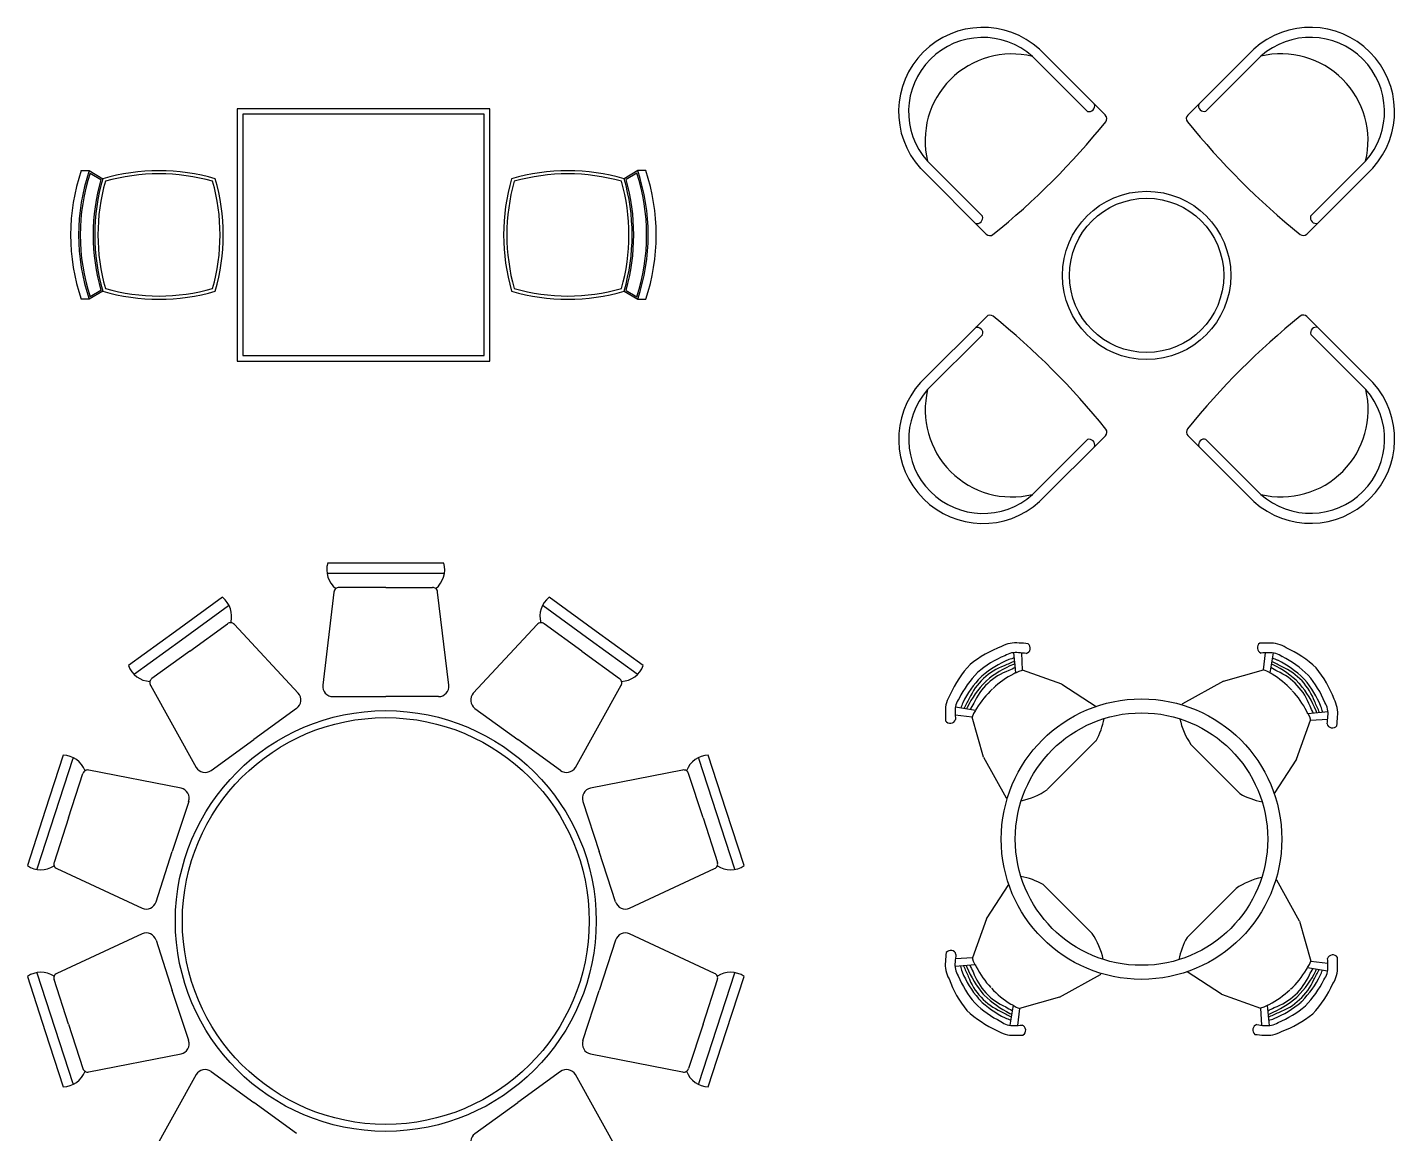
# Model space of a CAD drawing. Header units: inches. Extents: x -9234 to 10771, y 9659 to 27835.
# Drawn here: x -9087 to -4213, y 21141 to 25085 of the extents above; entities that cross this region are included whole.
import ezdxf

# ---------------------------------------------------------------- set-up
doc = ezdxf.new("R2010")
doc.units = ezdxf.units.IN
doc.header["$MEASUREMENT"] = 0
doc.layers.add('freecads.com', color=7, linetype='Continuous')

msp = doc.modelspace()

# ---------------------------------------------------------------- linework, layer by layer
at = {"layer": 'freecads.com'}
for p, q in [((-5243.9, 24771.4), (-5478.7, 25006.3)), ((-4715.1, 25006.8), (-4949.9, 24772)), ((-5504, 24981), (-5308, 24785)), ((-4689.8, 24981.5), (-4885.8, 24785.5)), ((-7438.6, 24794.6), (-8338.6, 24794.6)), ((-8338.6, 24794.6), (-8338.6, 23894.6)), ((-7458.6, 24774.6), (-8318.6, 24774.6)), ((-8318.6, 24774.6), (-8318.6, 23914.6)), ((-7458.6, 23914.6), (-7458.6, 24774.6)), ((-7438.6, 23894.6), (-7438.6, 24794.6)), ((-8894.8, 24573.8), (-8866.2, 24573.8)), ((-8866.2, 24573.8), (-8817.9, 24545.1)), ((-6911, 24573.8), (-6959.3, 24545.1)), ((-6882.3, 24573.8), (-6911, 24573.8)), ((-5903, 24582.1), (-5668.3, 24347.2)), ((-5877.8, 24607.3), (-5681.8, 24411.3)), ((-4525.7, 24347.7), (-4290.8, 24582.5)), ((-4316.1, 24607.7), (-4512.1, 24411.7)), ((-8863, 24565.2), (-8824.6, 24542.4)), ((-6914.2, 24565.2), (-6952.5, 24542.4)), ((-8817.9, 24144.1), (-8866.2, 24115.4)), ((-8824.6, 24146.7), (-8863, 24124)), ((-6959.3, 24144.1), (-6911, 24115.4)), ((-6952.5, 24146.7), (-6914.2, 24124)), ((-8866.2, 24115.4), (-8894.8, 24115.4)), ((-6911, 24115.4), (-6882.3, 24115.4)), ((-5667.7, 24053.2), (-5902.6, 23818.4)), ((-4290.4, 23818.8), (-4525.1, 24053.6)), ((-5877.3, 23793.1), (-5681.3, 23989.1)), ((-4315.6, 23793.5), (-4511.6, 23989.6)), ((-8338.6, 23894.6), (-7438.6, 23894.6)), ((-8318.6, 23914.6), (-7458.6, 23914.6)), ((-5503.6, 23419.3), (-5307.6, 23615.3)), ((-5478.3, 23394.1), (-5243.5, 23628.9)), ((-4949.5, 23629.4), (-4714.7, 23394.5)), ((-4689.4, 23419.8), (-4885.4, 23615.8)), ((-7809, 23175.1), (-8016.2, 23175.1)), ((-7601.9, 23175.1), (-7809, 23175.1)), ((-8016.3, 23138.5), (-7809, 23138.5)), ((-7809, 23138.5), (-7601.8, 23138.5)), ((-7993.8, 23071.7), (-8033.9, 22739.2)), ((-7809, 23088.1), (-7975.6, 23088.1)), ((-7809, 23088.1), (-7642.5, 23088.1)), ((-7584.1, 22739.2), (-7624.2, 23071.7)), ((-8391.6, 23053.2), (-8559.1, 22931.4)), ((-8537.6, 22901.8), (-8370, 23023.6)), ((-7248.1, 23023.6), (-7080.4, 22901.8)), ((-7058.9, 22931.4), (-7226.5, 23053.2)), ((-8508, 22861), (-8373.3, 22958.9)), ((-7110, 22861), (-7244.8, 22958.9)), ((-8559.1, 22931.4), (-8726.7, 22809.7)), ((-8121, 22711), (-8348.8, 22956.3)), ((-7269.2, 22956.3), (-7497.1, 22711)), ((-6891.3, 22809.7), (-7058.9, 22931.4)), ((-8705.3, 22780), (-8537.6, 22901.8)), ((-8508, 22861), (-8642.8, 22763.1)), ((-7110, 22861), (-6975.3, 22763.1)), ((-7080.4, 22901.8), (-6912.8, 22780)), ((-5562.8, 22783.7), (-5569.6, 22855.7)), ((-5538.7, 22793.4), (-5542.1, 22854.5)), ((-4680.1, 22794.4), (-4672.5, 22855.2)), ((-4656.7, 22783.1), (-4645, 22854.5)), ((-5562.8, 22783.7), (-5551.4, 22789.6)), ((-5551.4, 22789.6), (-5538.7, 22793.4)), ((-5399.5, 22743.7), (-5538.7, 22793.4)), ((-4822.5, 22754.4), (-4680.1, 22794.4)), ((-4667.7, 22789.8), (-4680.1, 22794.4)), ((-4656.7, 22783.1), (-4667.7, 22789.8)), ((-8647.8, 22739.1), (-8484.9, 22446.6)), ((-7133.2, 22446.6), (-6970.2, 22739.1)), ((-5399.5, 22743.7), (-5277, 22663.9)), ((-4822.5, 22754.4), (-4968.3, 22673.2)), ((-7997.5, 22699), (-7809, 22699)), ((-7620.6, 22699), (-7809, 22699)), ((-8126.8, 22656.9), (-8279.3, 22546.2)), ((-7491.3, 22656.9), (-7338.8, 22546.2)), ((-5718.3, 22625.7), (-5779.1, 22633.3)), ((-5707, 22649.1), (-5778.4, 22660.8)), ((-5713.7, 22638.1), (-5718.3, 22625.7)), ((-5678.3, 22483.4), (-5718.3, 22625.7)), ((-5707, 22649.1), (-5713.7, 22638.1)), ((-4522.2, 22638.9), (-4450.1, 22645.7)), ((-4522.2, 22638.9), (-4516.2, 22627.5)), ((-4516.2, 22627.5), (-4512.5, 22614.8)), ((-4512.5, 22614.8), (-4451.3, 22618.2)), ((-4562.2, 22475.5), (-4512.5, 22614.8)), ((-8431.7, 22435.4), (-8279.3, 22546.2)), ((-7186.3, 22435.4), (-7338.8, 22546.2)), ((-5451.8, 22367.2), (-5277.1, 22541.9)), ((-4938.6, 22527.9), (-4764, 22353.2)), ((-8958.7, 22490.3), (-9022.7, 22293.3)), ((-8987.9, 22282), (-8923.9, 22479.1)), ((-6694.2, 22479.1), (-6630.2, 22282)), ((-6595.3, 22293.3), (-6659.3, 22490.3)), ((-5678.3, 22483.4), (-5597.1, 22337.6)), ((-4562.2, 22475.5), (-4641.9, 22353.1)), ((-8940, 22266.4), (-8888.5, 22424.9)), ((-8538.7, 22372.5), (-8867.2, 22437.1)), ((-6750.8, 22437.1), (-7079.4, 22372.5)), ((-6678.1, 22266.4), (-6729.5, 22424.9)), ((-8511.6, 22325.4), (-8569.9, 22146.2)), ((-7106.4, 22325.4), (-7048.2, 22146.2)), ((-9022.7, 22293.3), (-9086.7, 22096.3)), ((-9051.9, 22084.9), (-8987.9, 22282)), ((-6630.2, 22282), (-6566.1, 22084.9)), ((-6531.3, 22096.3), (-6595.3, 22293.3)), ((-8940, 22266.4), (-8991.5, 22108)), ((-6678.1, 22266.4), (-6626.6, 22108)), ((-8628.1, 21966.9), (-8569.9, 22146.2)), ((-6989.9, 21966.9), (-7048.2, 22146.2)), ((-8981.4, 22085.6), (-8677.7, 21944.7)), ((-6940.4, 21944.7), (-6636.6, 22085.6)), ((-4551.5, 21898.5), (-4632.7, 22044.3)), ((-5667.6, 21906.4), (-5587.9, 22028.8)), ((-5291.1, 21854.1), (-5465.8, 22028.8)), ((-4778, 22014.7), (-4952.7, 21840)), ((-5667.6, 21906.4), (-5717.3, 21767.2)), ((-4551.5, 21898.5), (-4511.4, 21756.2)), ((-8677.7, 21853.2), (-8981.4, 21712.3)), ((-6636.6, 21712.3), (-6940.4, 21853.2)), ((-8628.1, 21831), (-8569.9, 21651.7)), ((-6989.9, 21831), (-7048.2, 21651.7)), ((-5707.6, 21743), (-5779.7, 21736.3)), ((-5717.3, 21767.2), (-5778.4, 21763.8)), ((-5713.5, 21754.5), (-5717.3, 21767.2)), ((-5707.6, 21743), (-5713.5, 21754.5)), ((-4522.8, 21732.8), (-4516.1, 21743.8)), ((-4516.1, 21743.8), (-4511.4, 21756.2)), ((-4511.4, 21756.2), (-4450.7, 21748.6)), ((-9086.7, 21701.6), (-9022.7, 21504.6)), ((-8987.9, 21515.9), (-9051.9, 21713)), ((-6566.1, 21713), (-6630.2, 21515.9)), ((-6595.3, 21504.6), (-6531.3, 21701.6)), ((-5407.3, 21627.5), (-5261.5, 21708.8)), ((-4830.3, 21638.3), (-4952.7, 21718)), ((-4522.8, 21732.8), (-4451.4, 21721.1)), ((-8940, 21531.5), (-8991.5, 21689.9)), ((-8511.6, 21472.5), (-8569.9, 21651.7)), ((-7106.4, 21472.5), (-7048.2, 21651.7)), ((-6678.1, 21531.5), (-6626.6, 21689.9)), ((-5573, 21598.9), (-5584.7, 21527.4)), ((-5573, 21598.9), (-5562, 21592.2)), ((-5407.3, 21627.5), (-5549.6, 21587.5)), ((-4830.3, 21638.3), (-4691.1, 21588.5)), ((-4667, 21598.3), (-4678.4, 21592.3)), ((-4667, 21598.3), (-4660.2, 21526.2)), ((-5562, 21592.2), (-5549.6, 21587.5)), ((-5549.6, 21587.5), (-5557.2, 21526.8)), ((-4678.4, 21592.3), (-4691.1, 21588.5)), ((-4691.1, 21588.5), (-4687.7, 21527.4)), ((-9022.7, 21504.6), (-8958.7, 21307.6)), ((-8923.9, 21318.8), (-8987.9, 21515.9)), ((-8940, 21531.5), (-8888.5, 21373.1)), ((-6678.1, 21531.5), (-6729.5, 21373.1)), ((-6630.2, 21515.9), (-6694.2, 21318.8)), ((-6659.3, 21307.6), (-6595.3, 21504.6)), ((-8867.2, 21360.8), (-8538.7, 21425.4)), ((-7079.4, 21425.4), (-6750.8, 21360.8)), ((-8484.9, 21351.4), (-8647.8, 21058.9)), ((-8431.7, 21362.5), (-8279.3, 21251.7)), ((-7186.3, 21362.5), (-7338.8, 21251.7)), ((-6970.2, 21058.9), (-7133.2, 21351.4)), ((-8126.8, 21141), (-8279.3, 21251.7)), ((-7491.3, 21141), (-7338.8, 21251.7))]:
    msp.add_line(p, q, dxfattribs=at)
for centre, radius in [((-5096.7, 24200.4), 300), ((-5096.7, 24200.4), 275), ((-5114.9, 22191), 500), ((-7809, 21899), 750), ((-7809, 21899), 725), ((-5114.9, 22191), 450)]:
    msp.add_circle(centre, radius, dxfattribs=at)
for centre, radius, start, end in [((-5680.5, 24783.8), 300.4, 47.7945, 222.1981), ((-4513.3, 24784.2), 300.4, 317.7945, 132.1981), ((-5680.5, 24783.8), 264.7, 48.1742, 221.8103), ((-4513.3, 24784.2), 264.7, 318.1742, 131.8103), ((-5576.9, 24680.2), 309.6, 76.3687, 193.6158), ((-4616.9, 24680.6), 309.6, 346.3687, 103.6158), ((-5302.2, 24804.5), 20.3, 253.5462, 16.4383), ((-4891.6, 24805), 20.3, 163.5462, 286.4383), ((-5256.6, 24758.8), 17.9, 321.4365, 44.9922), ((-4937.3, 24759.4), 17.9, 134.9922, 218.548), ((-7316.9, 26420.7), 2664.9, 308.8718, 321.1135), ((-2876.5, 26420.7), 2664.9, 218.8718, 231.1135), ((-8216.3, 24344.6), 716.1, 161.3371, 198.6629), ((-8187.7, 24344.6), 716.1, 161.3371, 198.6629), ((-8617.4, 23857.6), 716.1, 73.7398, 106.2602), ((-7159.8, 23857.6), 716.1, 73.7398, 106.2602), ((-7589.5, 24344.6), 716.1, 341.3371, 18.6629), ((-7560.8, 24344.6), 716.1, 341.3371, 18.6629), ((-8187.7, 24344.6), 710.4, 161.9085, 198.0915), ((-8130.4, 24344.6), 721.9, 164.0927, 195.9073), ((-8130.4, 24344.6), 716.1, 163.7398, 196.2602), ((-8130.4, 24344.6), 704.7, 164.252, 195.748), ((-8617.4, 23857.6), 704.7, 74.252, 105.748), ((-9104.4, 24344.6), 704.7, 344.252, 15.748), ((-9104.4, 24344.6), 716.1, 343.7398, 16.2602), ((-6672.8, 24344.6), 716.1, 163.7398, 196.2602), ((-6672.8, 24344.6), 704.7, 164.252, 195.748), ((-7159.8, 23857.6), 704.7, 74.252, 105.748), ((-7646.8, 24344.6), 704.7, 344.252, 15.748), ((-7646.8, 24344.6), 716.1, 343.7398, 16.2602), ((-7646.8, 24344.6), 721.9, 344.0927, 15.9073), ((-7589.5, 24344.6), 710.4, 341.9085, 18.0915), ((-5701.3, 24405.5), 20.3, 253.5462, 16.4383), ((-4492.6, 24405.9), 20.3, 163.5462, 286.4383), ((-5655.6, 24359.9), 17.9, 224.9922, 308.548), ((-4538.3, 24360.3), 17.9, 231.4365, 314.9922), ((-8617.4, 24831.6), 716.1, 253.7398, 286.2602), ((-8617.4, 24831.6), 704.7, 254.252, 285.748), ((-7159.8, 24831.6), 716.1, 253.7398, 286.2602), ((-7159.8, 24831.6), 704.7, 254.252, 285.748), ((-5655.1, 24040.5), 17.9, 51.4365, 134.9922), ((-7316.9, 21980.2), 2664.9, 38.8718, 51.1135), ((-2876.5, 21980.2), 2664.9, 128.8718, 141.1135), ((-4537.8, 24041), 17.9, 44.9922, 128.548), ((-5700.8, 23994.9), 20.3, 343.5462, 106.4383), ((-4492.1, 23995.3), 20.3, 73.5462, 196.4383), ((-5680.1, 23616.6), 300.4, 137.7945, 312.1981), ((-5680.1, 23616.6), 264.7, 138.1742, 311.8103), ((-5576.5, 23720.2), 309.6, 166.3687, 283.6158), ((-4512.9, 23617), 300.4, 227.7945, 42.1981), ((-4512.9, 23617.1), 264.7, 228.1742, 41.8103), ((-4616.5, 23720.6), 309.6, 256.3687, 13.6158), ((-5256.1, 23641.5), 17.9, 314.9922, 38.548), ((-4936.8, 23642), 17.9, 141.4365, 224.9922), ((-5301.8, 23595.8), 20.3, 343.5462, 106.4383), ((-4891.2, 23596.4), 20.3, 73.5462, 196.4383), ((-7932.5, 23151.5), 86.9, 164.2516, 231.0001), ((-7685.6, 23151.5), 86.9, 308.9999, 15.7484), ((-7975.6, 23069.8), 18.3, 129.3252, 174.2894), ((-7975.6, 23069.8), 18.3, 90, 129.3252), ((-7642.5, 23069.8), 18.3, 50.6748, 90), ((-7642.5, 23069.8), 18.3, 5.7106, 50.6748), ((-8445.4, 22984.9), 86.9, 344.9999, 51.7484), ((-7172.7, 22984.9), 86.9, 128.2516, 195.0001), ((-8362.5, 22944.1), 18.3, 86.6748, 126), ((-8362.5, 22944.1), 18.3, 41.7106, 86.6748), ((-7255.6, 22944.1), 18.3, 93.3252, 138.2894), ((-7255.6, 22944.1), 18.3, 54, 93.3252), ((-5476.4, 22505.1), 396.6, 110.2394, 128.937), ((-5563.4, 22789.6), 101, 83.1788, 119.8174), ((-5572.8, 22439.2), 451.2, 83.1405, 87.2694), ((-5531.3, 22871.5), 19.9, 285.833, 51.819), ((-4682.2, 22872.9), 19.9, 124.2312, 250.2171), ((-4670.5, 22438.7), 451.2, 88.7807, 92.9097), ((-4655.8, 22788.9), 101, 56.2327, 92.8713), ((-4762.1, 22511.1), 396.6, 47.1131, 65.8108), ((-5435.1, 22543.7), 396.6, 137.1131, 155.8108), ((-5465.6, 22513.3), 358.3, 112.3545, 130.6617), ((-5450.1, 22496.9), 361, 112.3872, 130.3294), ((-5434.2, 22479.9), 361, 112.3872, 130.3294), ((-5229.9, 22022.1), 870.9, 112.7516, 115.4442), ((-5563, 22783.8), 72.3, 82.1522, 122.5231), ((-5511.1, 22618.6), 225.4, 104.5632, 109.819), ((-5495.3, 22601.6), 225.4, 108.2329, 109.819), ((-5565.2, 22622.3), 233.3, 80.2905, 87.0388), ((-4665.5, 22622), 233.3, 89.0113, 95.7596), ((-4656.5, 22783.1), 72.3, 53.527, 93.8979), ((-4736.6, 22606.1), 225.4, 66.2311, 67.8173), ((-5041.3, 22046.3), 870.9, 60.606, 63.2985), ((-4719.7, 22621.9), 225.4, 66.2311, 71.4869), ((-4805.9, 22488.9), 361, 45.7207, 63.6629), ((-4789, 22504.7), 361, 45.7207, 63.6629), ((-4772.3, 22520.1), 358.3, 45.3885, 63.6957), ((-8645.2, 22839.7), 86.9, 200.2516, 267.0001), ((-8632, 22748.3), 18.3, 126, 165.3252), ((-6986.1, 22748.3), 18.3, 14.6748, 54), ((-6972.9, 22839.7), 86.9, 272.9999, 339.7484), ((-5444, 22533.5), 358.3, 135.3885, 153.6957), ((-5428.6, 22516.9), 361, 135.7207, 153.6629), ((-5531.2, 22604.9), 216.1, 132.9562, 156.2311), ((-5539.6, 22610.9), 216.1, 132.4139, 133.0251), ((-5536.2, 22614.1), 216.1, 133.0251, 133.6363), ((-5530.8, 22605.3), 216.1, 109.819, 133.0939), ((-5515, 22588.3), 216.1, 109.819, 133.0939), ((-5422, 22490.4), 325.3, 117.1166, 133.0251), ((-5059, 21719.4), 1195.7, 115.0179, 116.274), ((-5461.8, 22568.2), 238, 115.1101, 117.1166), ((-4772.3, 22575), 238, 58.9336, 60.94), ((-5232.7, 21756.1), 1195.7, 59.7761, 61.0322), ((-4817.4, 22500.2), 325.3, 43.0251, 58.9336), ((-4717.9, 22591.5), 216.1, 42.9562, 66.2311), ((-4700.9, 22607.3), 216.1, 42.9562, 66.2311), ((-4694.9, 22615.7), 216.1, 42.4139, 43.0251), ((-4792.5, 22541.7), 358.3, 22.3545, 40.6617), ((-4800.7, 22552.5), 396.6, 20.2394, 38.937), ((-8632, 22748.3), 18.3, 165.3252, 210.2894), ((-7997.5, 22735.6), 36.6, 174.2894, 270), ((-7620.6, 22735.6), 36.6, 270, 5.7106), ((-6986.1, 22748.3), 18.3, 329.7106, 14.6748), ((-5412.8, 22499.9), 361, 135.7207, 153.6629), ((-5515.4, 22587.9), 216.1, 132.9562, 156.2311), ((-5424.1, 22488.4), 325.3, 133.0251, 148.9336), ((-5523.8, 22594), 216.1, 132.4139, 133.0251), ((-5520.4, 22597.1), 216.1, 133.0251, 133.6363), ((-4815.4, 22498.1), 325.3, 27.1166, 43.0251), ((-4717.5, 22591.1), 216.1, 19.819, 43.0939), ((-4711.9, 22599.9), 216.1, 42.4139, 43.0251), ((-4708.7, 22596.5), 216.1, 43.0251, 43.6363), ((-4825.9, 22510.3), 361, 22.3872, 40.3294), ((-4700.6, 22606.9), 216.1, 19.819, 43.0939), ((-4691.8, 22612.3), 216.1, 43.0251, 43.6363), ((-4809, 22526.1), 361, 22.3872, 40.3294), ((-8148.3, 22686.6), 36.6, 306, 41.7106), ((-7469.7, 22686.6), 36.6, 138.2894, 234), ((-5712.8, 22650.1), 101, 146.2327, 182.8713), ((-5707.1, 22649.3), 72.3, 143.527, 183.8979), ((-5545.8, 22586.2), 225.4, 156.2311, 161.4869), ((-4970.2, 22264.5), 870.9, 150.606, 153.2985), ((-4680, 22073.2), 1195.7, 149.7761, 151.0322), ((-4938.9, 22641.7), 43.1, 133.0251, 139.0218), ((-5283.7, 22306), 870.9, 22.7516, 25.4442), ((-4522.1, 22639.1), 72.3, 352.1522, 32.5231), ((-4516.3, 22639.4), 101, 353.1788, 29.8174), ((-5362.7, 22635.4), 451.2, 178.7807, 182.9097), ((-5796.8, 22623.7), 19.9, 214.2312, 340.2171), ((-5545.9, 22640.4), 233.3, 179.0113, 185.7596), ((-5530, 22569.2), 225.4, 156.2311, 157.8173), ((-5499, 22533.5), 238, 148.9336, 150.94), ((-5491, 22664.6), 246.7, 330.1549, 349.7435), ((-4736.5, 22669.3), 246.7, 191.5937, 214.9784), ((-4737.7, 22537.9), 238, 25.1101, 27.1166), ((-5586.4, 22135.1), 1195.7, 25.0179, 26.274), ((-4704.2, 22571.4), 225.4, 18.2329, 19.819), ((-4687.3, 22587.2), 225.4, 14.5632, 19.819), ((-4683.5, 22641.3), 233.3, 350.2905, 357.0388), ((-4866.6, 22648.9), 451.2, 353.1405, 357.2694), ((-4434.4, 22607.4), 19.9, 195.833, 321.819), ((-8962.1, 22403.5), 86.9, 20.9999, 87.7484), ((-6655.9, 22403.5), 86.9, 92.2516, 159.0001), ((-8871.1, 22419.2), 18.3, 122.6748, 162), ((-8871.1, 22419.2), 18.3, 77.7106, 122.6748), ((-8453.3, 22465), 36.6, 210.2894, 306), ((-7164.8, 22465), 36.6, 234, 329.7106), ((-6746.9, 22419.2), 18.3, 57.3252, 102.2894), ((-6746.9, 22419.2), 18.3, 18, 57.3252), ((-8546.5, 22336.7), 36.6, 342, 77.7106), ((-7071.6, 22336.7), 36.6, 102.2894, 198), ((-5565.6, 22367), 43.1, 223.0251, 229.0218), ((-5593.2, 22569.3), 246.7, 281.5937, 304.9784), ((-4641.2, 22567.1), 246.7, 240.1549, 259.7435), ((-9038.5, 22168.6), 86.9, 236.2516, 303.0001), ((-8974.1, 22102.4), 18.3, 162, 201.3252), ((-8974.1, 22102.4), 18.3, 201.3252, 246.2894), ((-6644, 22102.4), 18.3, 293.7106, 338.6748), ((-6644, 22102.4), 18.3, 338.6748, 18), ((-6579.6, 22168.6), 86.9, 236.9999, 303.7484), ((-5588.6, 21814.8), 246.7, 60.1549, 79.7435), ((-4636.6, 21812.6), 246.7, 101.5937, 124.9784), ((-4664.2, 22014.9), 43.1, 43.0251, 49.0218), ((-8662.9, 21978.3), 36.6, 246.2894, 342), ((-6955.1, 21978.3), 36.6, 198, 293.7106), ((-8662.9, 21819.7), 36.6, 18, 113.7106), ((-6955.1, 21819.7), 36.6, 66.2894, 162), ((-5493.2, 21712.7), 246.7, 11.5937, 34.9784), ((-4738.7, 21717.3), 246.7, 150.1549, 169.7435), ((-5795.4, 21774.6), 19.9, 15.833, 141.819), ((-5713.5, 21742.5), 101, 173.1788, 209.8174), ((-5363.1, 21733), 451.2, 173.1405, 177.2694), ((-5707.7, 21742.8), 72.3, 172.1522, 212.5231), ((-5546.3, 21740.7), 233.3, 170.2905, 177.0388), ((-4946, 22075.9), 870.9, 202.7516, 205.4442), ((-5525.5, 21810.5), 225.4, 198.2329, 199.819), ((-4643.4, 22246.9), 1195.7, 205.0179, 206.274), ((-5492.1, 21844), 238, 205.1101, 207.1166), ((-4433, 21758.2), 19.9, 34.2312, 160.2171), ((-4683.9, 21741.6), 233.3, 359.0113, 5.7596), ((-4867.1, 21746.5), 451.2, 358.7807, 2.9097), ((-9038.5, 21629.3), 86.9, 56.9999, 123.7484), ((-8974.1, 21695.6), 18.3, 158.6748, 198), ((-8974.1, 21695.6), 18.3, 113.7106, 158.6748), ((-6644, 21695.6), 18.3, 21.3252, 66.2894), ((-6579.6, 21629.3), 86.9, 56.2516, 123.0001), ((-6644, 21695.6), 18.3, 342, 21.3252), ((-5429, 21829.5), 396.6, 200.2394, 218.937), ((-5437.3, 21840.3), 358.3, 202.3545, 220.6617), ((-5542.5, 21794.7), 225.4, 194.5632, 199.819), ((-5420.8, 21855.8), 361, 202.3872, 220.3294), ((-5403.8, 21871.6), 361, 202.3872, 220.3294), ((-5529.2, 21775), 216.1, 199.819, 223.0939), ((-5512.2, 21790.9), 216.1, 199.819, 223.0939), ((-5414.3, 21883.8), 325.3, 207.1166, 223.0251), ((-5290.9, 21740.3), 43.1, 313.0251, 319.0218), ((-4805.6, 21893.5), 325.3, 313.0251, 328.9336), ((-4714.4, 21794), 216.1, 312.9562, 336.2311), ((-4817, 21882), 361, 315.7207, 333.6629), ((-4801.2, 21865.1), 361, 315.7207, 333.6629), ((-4730.8, 21848.4), 238, 328.9336, 330.94), ((-5549.8, 22308.8), 1195.7, 329.7761, 331.0322), ((-5259.6, 22117.4), 870.9, 330.606, 333.2985), ((-4699.8, 21812.7), 225.4, 336.2311, 337.8173), ((-4683.9, 21795.8), 225.4, 336.2311, 341.4869), ((-4522.7, 21732.6), 72.3, 323.527, 3.8979), ((-4516.9, 21731.9), 101, 326.2327, 2.8713), ((-5511.9, 21790.5), 216.1, 222.9562, 246.2311), ((-5412.4, 21881.7), 325.3, 223.0251, 238.9336), ((-4807.8, 21891.5), 325.3, 297.1166, 313.0251), ((-4698.6, 21777), 216.1, 312.9562, 336.2311), ((-4785.8, 21848.4), 358.3, 315.3885, 333.6957), ((-4794.7, 21838.2), 396.6, 317.1131, 335.8108), ((-5457.4, 21861.9), 358.3, 225.3885, 243.6957), ((-5538, 21769.6), 216.1, 223.0251, 223.6363), ((-5534.8, 21766.2), 216.1, 222.4139, 223.0251), ((-5440.8, 21877.2), 361, 225.7207, 243.6629), ((-5528.8, 21774.7), 216.1, 222.9562, 246.2311), ((-5521, 21785.4), 216.1, 223.0251, 223.6363), ((-5517.9, 21782.1), 216.1, 222.4139, 223.0251), ((-5423.8, 21893.1), 361, 225.7207, 243.6629), ((-5457.4, 21806.9), 238, 238.9336, 240.94), ((-4767.9, 21813.7), 238, 295.1101, 297.1166), ((-4795.5, 21902), 361, 292.3872, 310.3294), ((-4779.7, 21885.1), 361, 292.3872, 310.3294), ((-4714.8, 21793.6), 216.1, 289.819, 313.0939), ((-4764.2, 21868.6), 358.3, 292.3545, 310.6617), ((-4699, 21776.7), 216.1, 289.819, 313.0939), ((-4709.3, 21784.8), 216.1, 313.0251, 313.6363), ((-4706, 21788), 216.1, 312.4139, 313.0251), ((-4693.5, 21767.9), 216.1, 313.0251, 313.6363), ((-4690.2, 21771), 216.1, 312.4139, 313.0251), ((-5467.6, 21870.8), 396.6, 227.1131, 245.8108), ((-5188.5, 22335.7), 870.9, 240.606, 243.2985), ((-5510.1, 21760), 225.4, 246.2311, 251.4869), ((-4997.1, 22625.9), 1195.7, 239.7761, 241.0322), ((-5493.1, 21775.8), 225.4, 246.2311, 247.8173), ((-5170.8, 22662.5), 1195.7, 295.0179, 296.274), ((-4734.5, 21780.3), 225.4, 288.2329, 289.819), ((-4999.9, 22359.8), 870.9, 292.7516, 295.4442), ((-4718.6, 21763.4), 225.4, 284.5632, 289.819), ((-4753.4, 21876.8), 396.6, 290.2394, 308.937), ((-5574, 21593), 101, 236.2327, 272.8713), ((-5573.2, 21598.8), 72.3, 233.527, 273.8979), ((-5564.3, 21760), 233.3, 269.0113, 275.7596), ((-5547.6, 21509.1), 19.9, 304.2312, 70.2171), ((-4698.5, 21510.4), 19.9, 105.833, 231.819), ((-4664.6, 21759.6), 233.3, 260.2905, 267.0388), ((-4666.4, 21592.4), 101, 263.1788, 299.8174), ((-4666.8, 21598.2), 72.3, 262.1522, 302.5231), ((-8546.5, 21461.2), 36.6, 282.2894, 18), ((-7071.6, 21461.2), 36.6, 162, 257.7106), ((-5559.3, 21943.2), 451.2, 268.7807, 272.9097), ((-4656.9, 21942.7), 451.2, 263.1405, 267.2694), ((-8962.1, 21394.5), 86.9, 272.2516, 339.0001), ((-8871.1, 21378.7), 18.3, 198, 237.3252), ((-8871.1, 21378.7), 18.3, 237.3252, 282.2894), ((-8453.3, 21332.9), 36.6, 54, 149.7106), ((-7164.8, 21332.9), 36.6, 30.2894, 126), ((-6746.9, 21378.7), 18.3, 257.7106, 302.6748), ((-6746.9, 21378.7), 18.3, 302.6748, 342), ((-6655.9, 21394.5), 86.9, 200.9999, 267.7484), ((-7469.7, 21111.3), 36.6, 126, 221.7106)]:
    msp.add_arc(centre, radius, start, end, dxfattribs=at)

doc.saveas('drawing.dxf')
